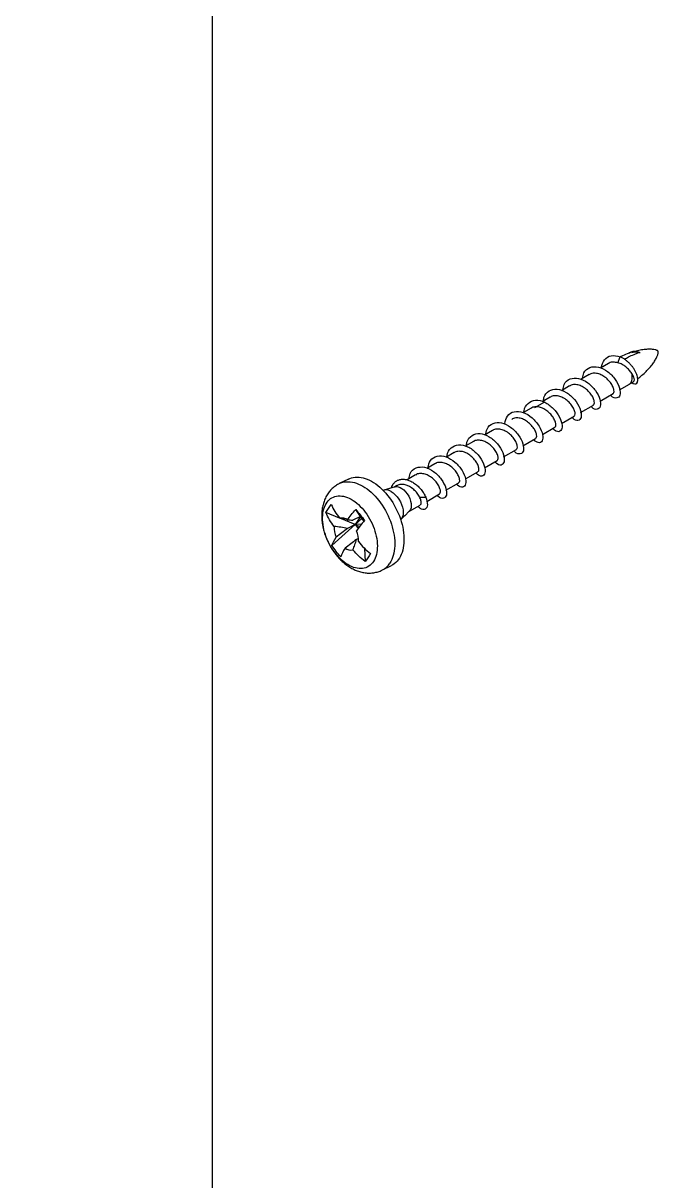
# Model space of a CAD drawing. Extents: x 7948 to 8542, y -4601 to -4181.
# Drawn here: x 8469.65 to 8483.53, y -4329.57 to -4304.31 of the extents above; entities that cross this region are included whole.
import ezdxf

# ---------------------------------------------------------------- set-up
doc = ezdxf.new("R2010")
doc.units = 0
doc.header["$LTSCALE"] = 7
doc.header["$MEASUREMENT"] = 0
doc.layers.get('0').update_dxf_attribs({"color": 2, "linetype": 'CONTINUOUS'})
doc.styles.add('ROMANS', font='romans')
doc.dimstyles.new('A-3', dxfattribs={"dimscale": 0, "dimtxt": 2.8, "dimasz": 2, "dimexe": 0.7, "dimexo": 0.5, "dimgap": 1, "dimtad": 1, "dimdec": 4, "dimdsep": 46, "dimtxsty": 'ROMANS', "dimcen": 0, "dimclrd": 3, "dimclre": 3, "dimclrt": 2, "dimadec": 4, "dimazin": 2, "dimtfac": 1, "dimtdec": 4, "dimtmove": 0, "dimatfit": 0, "dimfxl": 0, "dimarcsym": 0})

msp = doc.modelspace()

# ---------------------------------------------------------------- linework, layer by layer
at = {"color": 7, "linetype": 'Continuous'}
for p, q in [((8482.63514, -4311.71951), (8482.68245, -4311.5873)), ((8482.42742, -4311.73445), (8482.25333, -4311.83495)), ((8482.00731, -4311.97698), (8481.83254, -4312.07787)), ((8481.57875, -4312.22527), (8481.39982, -4312.32857)), ((8482.24883, -4312.55451), (8482.5278, -4312.39346)), ((8482.67153, -4312.31049), (8482.88499, -4312.18726)), ((8481.03319, -4312.57712), (8480.81421, -4312.70354)), ((8481.15866, -4312.46779), (8480.98235, -4312.56957)), ((8481.82032, -4312.80278), (8482.09929, -4312.64174)), ((8480.73857, -4312.7103), (8480.57153, -4312.80673)), ((8481.40257, -4313.04394), (8481.67912, -4312.8843)), ((8480.98807, -4313.28323), (8481.25906, -4313.12679)), ((8479.89823, -4313.19542), (8479.71965, -4313.29851)), ((8480.56159, -4313.52943), (8480.83892, -4313.36933)), ((8479.47816, -4313.43792), (8479.30239, -4313.53939)), ((8480.13972, -4313.77297), (8480.41871, -4313.61191)), ((8479.058, -4313.68047), (8478.8907, -4313.77706)), ((8479.72234, -4314.01392), (8479.99852, -4313.85448)), ((8478.21783, -4314.16549), (8478.03219, -4314.27267)), ((8478.63786, -4313.92301), (8478.46252, -4314.02424)), ((8479.30799, -4314.25312), (8479.57864, -4314.09687)), ((8476.75059, -4314.25595), (8476.5493, -4314.35659)), ((8477.81017, -4314.40083), (8477.75892, -4314.43042)), ((8478.88092, -4314.49966), (8479.15837, -4314.33949)), ((8477.77189, -4314.42679), (8477.52529, -4314.49578)), ((8478.30469, -4314.6526), (8478.43972, -4314.64863)), ((8478.45941, -4314.74299), (8478.73821, -4314.58205)), ((8477.01463, -4315.0725), (8476.91059, -4314.91887)), ((8478.06936, -4314.96817), (8478.31808, -4314.82458)), ((8476.5577, -4315.11134), (8476.26033, -4314.98917)), ((8476.89756, -4315.25096), (8476.56244, -4315.11328)), ((8477.01463, -4315.0725), (8476.84753, -4315.15605)), ((8477.01463, -4315.0725), (8476.89756, -4315.25096)), ((8476.89756, -4315.25096), (8477.04497, -4315.1173)), ((8477.09441, -4315.1719), (8477.01463, -4315.0725)), ((8477.01463, -4315.0725), (8477.09262, -4315.17395)), ((8477.04497, -4315.1173), (8477.01463, -4315.0725)), ((8477.09148, -4315.17525), (8477.04497, -4315.1173)), ((8477.89592, -4315.1378), (8477.97685, -4315.05864)), ((8477.98428, -4315.04963), (8477.96266, -4315.07252)), ((8477.98428, -4315.04963), (8477.97437, -4315.05583)), ((8477.97875, -4315.05679), (8478.07898, -4314.95875)), ((8476.392, -4315.70938), (8476.89756, -4315.25096)), ((8476.89756, -4315.25096), (8476.73046, -4315.33451)), ((8477.03309, -4315.2438), (8476.89756, -4315.25096)), ((8476.89756, -4315.25096), (8476.96364, -4315.33329)), ((8476.89756, -4315.25096), (8476.99538, -4315.29115)), ((8476.96731, -4315.55454), (8476.92431, -4315.57604)), ((8477.10497, -4315.77035), (8477.11905, -4316.05906)), ((8477.49148, -4316.24103), (8477.69277, -4316.14039))]:
    msp.add_line(p, q, dxfattribs=at)
at = {"color": 1, "ltscale": 0.5}
msp.add_lwpolyline([(8473.78485, -4253.19964), (8524.75248, -4253.19964), (8524.75248, -4364.98281), (8473.78485, -4364.98281)], close=True, dxfattribs=at)
at = {"color": 8, "linetype": 'Continuous', "flags": 128}
msp.add_lwpolyline([(8476.54924, -4314.35662), (8476.55023, -4314.35613), (8476.58689, -4314.34019), (8476.62523, -4314.32797), (8476.6651, -4314.3195), (8476.70634, -4314.31482), (8476.7488, -4314.31395), (8476.7923, -4314.31689), (8476.83669, -4314.32362), (8476.88179, -4314.33413), (8476.92743, -4314.34837), (8476.97343, -4314.36629), (8477.01961, -4314.38782), (8477.06579, -4314.41287), (8477.11179, -4314.44135), (8477.15744, -4314.47315), (8477.20257, -4314.50814), (8477.24698, -4314.54618), (8477.29052, -4314.58715), (8477.33302, -4314.63086), (8477.3743, -4314.67716), (8477.41422, -4314.72586), (8477.45261, -4314.77678), (8477.48933, -4314.82972), (8477.52424, -4314.88448), (8477.5572, -4314.94083), (8477.58808, -4314.99858), (8477.61676, -4315.05748), (8477.64314, -4315.11732), (8477.6671, -4315.17786), (8477.68857, -4315.23886), (8477.70745, -4315.3001), (8477.72367, -4315.36134), (8477.73717, -4315.42233), (8477.7479, -4315.48285), (8477.75581, -4315.54265), (8477.76088, -4315.60151), (8477.76309, -4315.6592), (8477.76242, -4315.71549), (8477.75888, -4315.77017), (8477.75248, -4315.82303), (8477.74325, -4315.87386), (8477.73122, -4315.92247), (8477.71644, -4315.96866), (8477.69897, -4316.01226), (8477.67888, -4316.0531), (8477.65624, -4316.09103)], dxfattribs=at)
at = {"color": 7, "linetype": 'Continuous', "flags": 128}
for points in [[(8476.75059, -4314.25595), (8476.77886, -4314.24319), (8476.81679, -4314.23003), (8476.85629, -4314.22062), (8476.8972, -4314.21499), (8476.93937, -4314.21317), (8476.98263, -4314.21515), (8477.02682, -4314.22094), (8477.07176, -4314.23051), (8477.11727, -4314.24382), (8477.1632, -4314.26083), (8477.20935, -4314.28146), (8477.25554, -4314.30564), (8477.30161, -4314.33327), (8477.34737, -4314.36425), (8477.39264, -4314.39845), (8477.43725, -4314.43575), (8477.48102, -4314.476), (8477.5238, -4314.51904), (8477.5654, -4314.56471), (8477.60567, -4314.61283)], [(8477.77189, -4314.42679), (8477.79979, -4314.42255), (8477.83819, -4314.42633), (8477.87892, -4314.44013), (8477.92049, -4314.46347), (8477.96143, -4314.49551), (8478.00026, -4314.53509), (8478.0356, -4314.5808), (8478.06616, -4314.631), (8478.09087, -4314.68388), (8478.10882, -4314.73756), (8478.11938, -4314.79009), (8478.12216, -4314.83961), (8478.11708, -4314.88433), (8478.1043, -4314.92264), (8478.08429, -4314.95319), (8478.07898, -4314.95875)], [(8477.29653, -4316.05482), (8477.27398, -4316.08582), (8477.24909, -4316.11363), (8477.22198, -4316.13813), (8477.1928, -4316.15919), (8477.16166, -4316.1767), (8477.12873, -4316.1906), (8477.09416, -4316.20081), (8477.05811, -4316.20729), (8477.02075, -4316.20999), (8476.98227, -4316.20892), (8476.94285, -4316.20407), (8476.90268, -4316.19547), (8476.86193, -4316.18316), (8476.82083, -4316.1672), (8476.77954, -4316.14766), (8476.73828, -4316.12464), (8476.69724, -4316.09824), (8476.65662, -4316.0686), (8476.6166, -4316.03585), (8476.57739, -4316.00015), (8476.53916, -4315.96167), (8476.5021, -4315.9206), (8476.46638, -4315.87712), (8476.43218, -4315.83145), (8476.39966, -4315.7838), (8476.36898, -4315.73441), (8476.34027, -4315.6835), (8476.31368, -4315.63132), (8476.28933, -4315.57812), (8476.26735, -4315.52415), (8476.24782, -4315.46966), (8476.23086, -4315.41493), (8476.21653, -4315.3602), (8476.20491, -4315.30575), (8476.19605, -4315.25182), (8476.18999, -4315.19868), (8476.18677, -4315.14658), (8476.18639, -4315.09576), (8476.18887, -4315.04648), (8476.19418, -4314.99896), (8476.20231, -4314.95343), (8476.21321, -4314.91011), (8476.22683, -4314.8692), (8476.24311, -4314.83091), (8476.26197, -4314.7954), (8476.28331, -4314.76286), (8476.30705, -4314.73343), (8476.33306, -4314.70726), (8476.36123, -4314.68447), (8476.39141, -4314.66517), (8476.42346, -4314.64946), (8476.45723, -4314.63739), (8476.49256, -4314.62905), (8476.52929, -4314.62445), (8476.56722, -4314.62364), (8476.6062, -4314.6266), (8476.64602, -4314.63333), (8476.6865, -4314.64379), (8476.72745, -4314.65793), (8476.76868, -4314.6757), (8476.80997, -4314.69699), (8476.85115, -4314.72171), (8476.892, -4314.74975), (8476.93235, -4314.78096), (8476.97199, -4314.81521), (8477.01073, -4314.85232), (8477.0484, -4314.89212), (8477.08481, -4314.93442), (8477.11978, -4314.97902), (8477.15316, -4315.02571), (8477.18479, -4315.07426), (8477.2145, -4315.12444), (8477.24217, -4315.17601), (8477.26765, -4315.22874), (8477.29083, -4315.28235), (8477.3116, -4315.33661), (8477.32985, -4315.39126), (8477.34551, -4315.44602), (8477.35849, -4315.50064), (8477.36874, -4315.55487), (8477.3762, -4315.60843), (8477.38084, -4315.66108), (8477.38264, -4315.71257), (8477.38159, -4315.76265), (8477.3777, -4315.81108), (8477.37097, -4315.85763), (8477.36146, -4315.90209), (8477.34919, -4315.94422), (8477.33423, -4315.98385), (8477.31665, -4316.02077), (8477.29653, -4316.05482)], [(8477.60567, -4314.61283), (8477.64446, -4314.66321), (8477.68161, -4314.71567), (8477.71698, -4314.76999), (8477.75044, -4314.82596), (8477.78185, -4314.88338), (8477.8111, -4314.94201), (8477.83806, -4315.00164), (8477.86264, -4315.06203), (8477.88474, -4315.12294), (8477.90427, -4315.18414), (8477.92116, -4315.2454), (8477.93535, -4315.30648), (8477.94678, -4315.36713), (8477.9554, -4315.42714), (8477.96118, -4315.48625), (8477.9641, -4315.54426), (8477.96415, -4315.60092), (8477.96132, -4315.65602), (8477.95564, -4315.70936), (8477.94711, -4315.76071), (8477.93578, -4315.80989), (8477.92169, -4315.85671), (8477.90488, -4315.90097), (8477.88544, -4315.94252), (8477.86343, -4315.98119), (8477.83893, -4316.01682), (8477.81204, -4316.04929), (8477.78288, -4316.07847), (8477.75154, -4316.10424), (8477.71815, -4316.12651), (8477.69277, -4316.14039)], [(8477.68319, -4314.52666), (8477.7292, -4314.55787), (8477.77381, -4314.59743), (8477.81567, -4314.64413), (8477.8535, -4314.69656), (8477.88615, -4314.75312), (8477.91264, -4314.8121), (8477.93216, -4314.8717), (8477.94412, -4314.93011), (8477.94814, -4314.98557), (8477.94412, -4315.03637), (8477.93216, -4315.08098), (8477.91264, -4315.11805), (8477.88615, -4315.14645)]]:
    msp.add_lwpolyline(points, dxfattribs=at)
at = {"color": 7, "linetype": 'Continuous'}
for centre, radius, start, end in [((8477.57346, -4314.6796), 0.18823, 54.341062, 110.357902), ((8476.60657, -4315.3197), 0.21228, 54.073793, 102.992611), ((8476.94158, -4315.32017), 0.50064, 176.694652, 204.027223), ((8476.46772, -4315.59317), 0.50064, 356.694652, 24.027223), ((8476.80273, -4315.59365), 0.21228, 234.073793, 282.992611)]:
    msp.add_arc(centre, radius, start, end, dxfattribs=at)
at = {"color": 8, "linetype": 'Continuous'}
msp.add_arc((8477.29827, -4315.86333), 0.42425, 297.074058, 327.540563, dxfattribs=at)
at = {"color": 7, "linetype": 'Continuous'}
for points, knots in [([(8482.27153, -4311.82444), (8482.28891, -4311.76386), (8482.32536, -4311.63683), (8482.48205, -4311.54317), (8482.61567, -4311.5726), (8482.68245, -4311.5873)], [0, 0, 0, 0, 0.31321279, 0.65671939, 1, 1, 1, 1]), ([(8482.94049, -4312.15362), (8482.94255, -4312.15531), (8482.95539, -4312.16584), (8482.98695, -4312.17965), (8483.0308, -4312.18126), (8483.05983, -4312.15129), (8483.06996, -4312.10926), (8483.06966, -4312.05673), (8483.05376, -4311.99109), (8483.02308, -4311.9193), (8482.99099, -4311.86128), (8482.95092, -4311.80386), (8482.90473, -4311.74933), (8482.8537, -4311.69914), (8482.79916, -4311.65456), (8482.74174, -4311.61586), (8482.70221, -4311.59682), (8482.68245, -4311.5873)], [0, 0, 0, 0, 0.01057748, 0.0658573, 0.17059753, 0.28252216, 0.34144519, 0.40037624, 0.51228264, 0.57404015, 0.6357762, 0.69725338, 0.75876749, 0.81905866, 0.87935607, 0.93968722, 1, 1, 1, 1]), ([(8482.93812, -4311.49041), (8482.90386, -4311.50155), (8482.82493, -4311.5272), (8482.74178, -4311.56252), (8482.69372, -4311.58694), (8482.6877, -4311.58999)], [0, 0, 0, 0, 0.4015402, 0.92506864, 1, 1, 1, 1]), ([(8483.12152, -4311.50322), (8483.09672, -4311.49415), (8483.04287, -4311.47446), (8482.96068, -4311.47398), (8482.90079, -4311.48714), (8482.87764, -4311.5092), (8482.87485, -4311.51187)], [0, 0, 0, 0, 0.27696294, 0.60122499, 0.95184436, 1, 1, 1, 1]), ([(8482.93901, -4311.49339), (8482.95622, -4311.48773), (8483.00027, -4311.47326), (8483.05766, -4311.48225), (8483.09375, -4311.4934), (8483.09928, -4311.49511)], [0, 0, 0, 0, 0.35198006, 0.90081172, 1, 1, 1, 1]), ([(8483.51118, -4311.46729), (8483.5096, -4311.46499), (8483.50725, -4311.46156), (8483.50208, -4311.45683), (8483.49348, -4311.45079), (8483.47466, -4311.44225), (8483.43921, -4311.43258), (8483.38178, -4311.42484), (8483.30131, -4311.42285), (8483.20092, -4311.43034), (8483.09108, -4311.44768), (8483.01645, -4311.46776), (8482.9801, -4311.47754)], [0, 0, 0, 0, 0.01277671, 0.01904438, 0.03465619, 0.06818073, 0.1344054, 0.24281953, 0.39457691, 0.58249875, 0.79667525, 1, 1, 1, 1]), ([(8483.06792, -4312.06594), (8483.09877, -4312.04217), (8483.16209, -4311.99335), (8483.24905, -4311.9127), (8483.32802, -4311.82868), (8483.39451, -4311.74553), (8483.44741, -4311.66662), (8483.48558, -4311.59593), (8483.5075, -4311.54091), (8483.51564, -4311.50543), (8483.51644, -4311.48738), (8483.51539, -4311.47859), (8483.51379, -4311.47244), (8483.51203, -4311.46898), (8483.51118, -4311.46729)], [0, 0, 0, 0, 0.1494963, 0.30691949, 0.45651099, 0.59598338, 0.72213327, 0.8306135, 0.91604398, 0.96077826, 0.9780479, 0.98725725, 0.99379235, 1, 1, 1, 1]), ([(8481.86, -4312.06201), (8481.86779, -4312.01848), (8481.88823, -4311.90425), (8482.0179, -4311.8043), (8482.20899, -4311.7954), (8482.41604, -4311.89991), (8482.58669, -4312.08021), (8482.68458, -4312.28017), (8482.6916, -4312.44112), (8482.61718, -4312.50043), (8482.52598, -4312.48604), (8482.48006, -4312.42887), (8482.47576, -4312.42351)], [0, 0, 0, 0, 0.07061139, 0.18528811, 0.29994979, 0.41461143, 0.52928794, 0.64398785, 0.75870691, 0.87342666, 0.98812602, 1, 1, 1, 1]), ([(8482.63514, -4311.71951), (8482.60182, -4311.71271), (8482.53517, -4311.69911), (8482.46361, -4311.7099), (8482.43461, -4311.73301), (8482.42927, -4311.73727)], [0, 0, 0, 0, 0.44922758, 0.89856748, 1, 1, 1, 1]), ([(8482.93623, -4311.95119), (8482.92052, -4311.92692), (8482.90192, -4311.90281), (8482.8589, -4311.85512), (8482.83481, -4311.832), (8482.78275, -4311.79018), (8482.75438, -4311.77124), (8482.6962, -4311.74034), (8482.66567, -4311.72795), (8482.63514, -4311.71951)], [0, 0, 0, 0, 0.25, 0.25, 0.5, 0.5, 0.75, 0.75, 1, 1, 1, 1]), ([(8481.43196, -4312.31002), (8481.43886, -4312.26862), (8481.45764, -4312.15604), (8481.5839, -4312.0542), (8481.77404, -4312.04253), (8481.98144, -4312.14345), (8482.15412, -4312.32228), (8482.25389, -4312.52244), (8482.2643, -4312.68546), (8482.19196, -4312.74893), (8482.10058, -4312.73548), (8482.05343, -4312.67788), (8482.04805, -4312.67131)], [0, 0, 0, 0, 0.06681107, 0.18170436, 0.29652457, 0.4111895, 0.52610971, 0.64088548, 0.75556063, 0.87049518, 0.98524151, 1, 1, 1, 1]), ([(8482.52596, -4312.39065), (8482.5336, -4312.38521), (8482.55111, -4312.37276), (8482.55166, -4312.31699), (8482.52716, -4312.23996), (8482.47516, -4312.15217), (8482.39953, -4312.06771), (8482.30973, -4312.00041), (8482.21165, -4311.95588), (8482.11503, -4311.9433), (8482.0435, -4311.95234), (8482.01448, -4311.97552), (8482.00915, -4311.97979)], [0, 0, 0, 0, 0.08694604, 0.19923424, 0.31150434, 0.42380544, 0.53606493, 0.64836, 0.7501656, 0.86242358, 0.97470963, 1, 1, 1, 1]), ([(8482.88588, -4312.1865), (8482.90292, -4312.17656), (8482.93197, -4312.1596), (8482.9605, -4312.14073), (8482.97231, -4312.13293)], [0, 0, 0, 0, 0.58637698, 1, 1, 1, 1]), ([(8482.93623, -4311.95119), (8482.95162, -4311.97883), (8482.9824, -4312.0341), (8482.9912, -4312.09638), (8482.98585, -4312.13035), (8482.97283, -4312.1314), (8482.97152, -4312.13151)], [0, 0, 0, 0, 0.32190428, 0.64364004, 0.96402224, 1, 1, 1, 1]), ([(8481.00779, -4312.57526), (8481.0101, -4312.54237), (8481.01763, -4312.43519), (8481.12334, -4312.31829), (8481.30178, -4312.27619), (8481.51049, -4312.35166), (8481.69601, -4312.51493), (8481.81681, -4312.71596), (8481.85001, -4312.89352), (8481.79647, -4312.98592), (8481.70482, -4312.98867), (8481.64683, -4312.92736), (8481.63189, -4312.91156)], [0, 0, 0, 0, 0.05037581, 0.16412947, 0.27800492, 0.39161297, 0.50540206, 0.6192401, 0.73284182, 0.84666001, 0.96047705, 1, 1, 1, 1]), ([(8482.09744, -4312.63892), (8482.10514, -4312.63345), (8482.12276, -4312.62091), (8482.1229, -4312.56548), (8482.0989, -4312.48801), (8482.04645, -4312.40067), (8481.97116, -4312.31586), (8481.88119, -4312.24874), (8481.78314, -4312.20422), (8481.68676, -4312.19147), (8481.61496, -4312.20066), (8481.58598, -4312.22382), (8481.58061, -4312.22811)], [0, 0, 0, 0, 0.08697373, 0.19918435, 0.3115413, 0.42371539, 0.53609024, 0.64829515, 0.75013427, 0.86228585, 0.97448407, 1, 1, 1, 1]), ([(8480.58398, -4312.79955), (8480.58403, -4312.79032), (8480.58448, -4312.70562), (8480.66894, -4312.5905), (8480.83066, -4312.51707), (8481.0383, -4312.56563), (8481.23347, -4312.71017), (8481.37414, -4312.90773), (8481.43003, -4313.09672), (8481.39704, -4313.21489), (8481.30734, -4313.23881), (8481.23786, -4313.17687), (8481.21209, -4313.1539)], [0, 0, 0, 0, 0.014016831, 0.128695961, 0.243615263, 0.358318019, 0.473020563, 0.587939077, 0.702618854, 0.817347985, 0.932263689, 1, 1, 1, 1]), ([(8481.67726, -4312.88146), (8481.68495, -4312.87601), (8481.70256, -4312.86353), (8481.70297, -4312.80792), (8481.67857, -4312.73089), (8481.62667, -4312.64302), (8481.55089, -4312.55877), (8481.4613, -4312.49113), (8481.36295, -4312.44683), (8481.26653, -4312.43403), (8481.1949, -4312.44315), (8481.16587, -4312.46633), (8481.16051, -4312.47061)], [0, 0, 0, 0, 0.086841734, 0.199058386, 0.311357748, 0.42364807, 0.535865999, 0.648224284, 0.750153378, 0.862360194, 0.974575915, 1, 1, 1, 1]), ([(8480.16486, -4313.0415), (8480.18032, -4312.98368), (8480.21385, -4312.85832), (8480.36546, -4312.76755), (8480.56453, -4312.78525), (8480.76757, -4312.90917), (8480.92585, -4313.0987), (8481.00436, -4313.29577), (8480.99304, -4313.43661), (8480.90761, -4313.48647), (8480.82553, -4313.42704), (8480.78712, -4313.39923)], [0, 0, 0, 0, 0.09807406, 0.21260274, 0.32707903, 0.44137352, 0.55592179, 0.67036927, 0.7846745, 0.89923832, 1, 1, 1, 1]), ([(8481.25723, -4313.12399), (8481.26481, -4313.11858), (8481.28219, -4313.10619), (8481.28303, -4313.05017), (8481.25825, -4312.97334), (8481.20638, -4312.8854), (8481.13069, -4312.80099), (8481.04085, -4312.73379), (8480.9429, -4312.6891), (8480.846, -4312.67676), (8480.77468, -4312.68567), (8480.74568, -4312.70886), (8480.74039, -4312.71309)], [0, 0, 0, 0, 0.08702315, 0.19938781, 0.31156425, 0.42393789, 0.53614907, 0.64845353, 0.75019814, 0.86259415, 0.97496133, 1, 1, 1, 1]), ([(8479.74496, -4313.30716), (8479.7528, -4313.25658), (8479.77177, -4313.13431), (8479.90122, -4313.02478), (8480.09147, -4313.01192), (8480.29873, -4313.1124), (8480.47222, -4313.29022), (8480.57303, -4313.49083), (8480.58374, -4313.65395), (8480.51269, -4313.71915), (8480.42103, -4313.70638), (8480.37343, -4313.64837), (8480.36768, -4313.64137)], [0, 0, 0, 0, 0.07979487, 0.19285625, 0.30605408, 0.41898801, 0.53207231, 0.64525965, 0.75819686, 0.87130238, 0.98446843, 1, 1, 1, 1]), ([(8480.83709, -4313.36654), (8480.84474, -4313.36107), (8480.86225, -4313.34857), (8480.86261, -4313.29291), (8480.8384, -4313.21555), (8480.78596, -4313.12818), (8480.71071, -4313.04331), (8480.62062, -4312.97642), (8480.52279, -4312.93171), (8480.42618, -4312.91918), (8480.35454, -4312.92826), (8480.32556, -4312.95143), (8480.32022, -4312.95569)], [0, 0, 0, 0, 0.08709832, 0.19938543, 0.31167919, 0.42388698, 0.53624546, 0.64841938, 0.75014529, 0.86237545, 0.97465492, 1, 1, 1, 1]), ([(8479.32741, -4313.5448), (8479.32963, -4313.51277), (8479.33697, -4313.40682), (8479.44131, -4313.28877), (8479.61905, -4313.24717), (8479.82856, -4313.31887), (8480.01223, -4313.48381), (8480.13708, -4313.68412), (8480.16803, -4313.86097), (8480.11771, -4313.95656), (8480.02521, -4313.95938), (8479.96674, -4313.8978), (8479.95142, -4313.88167)], [0, 0, 0, 0, 0.04913088, 0.16251486, 0.2767745, 0.3900472, 0.50436003, 0.61769079, 0.73172729, 0.84533672, 0.95948432, 1, 1, 1, 1]), ([(8479.99667, -4313.85166), (8480.00429, -4313.84625), (8480.02175, -4313.83385), (8480.02304, -4313.77754), (8479.99811, -4313.70096), (8479.9457, -4313.61377), (8479.87085, -4313.52838), (8479.78074, -4313.4614), (8479.6823, -4313.41735), (8479.5863, -4313.40409), (8479.51478, -4313.41317), (8479.48553, -4313.4364), (8479.48002, -4313.44078)], [0, 0, 0, 0, 0.08697258, 0.19918654, 0.31111119, 0.42358608, 0.53602382, 0.64795261, 0.75014801, 0.86207282, 0.97402139, 1, 1, 1, 1]), ([(8480.41686, -4313.60907), (8480.42457, -4313.60361), (8480.44224, -4313.59108), (8480.44242, -4313.53566), (8480.41832, -4313.45836), (8480.36613, -4313.37076), (8480.29056, -4313.28628), (8480.20085, -4313.21878), (8480.10254, -4313.17447), (8480.00625, -4313.16159), (8479.93447, -4313.17079), (8479.90546, -4313.19396), (8479.90008, -4313.19826)], [0, 0, 0, 0, 0.08684979, 0.19902741, 0.31139583, 0.42361596, 0.53591566, 0.64821026, 0.75015145, 0.86229219, 0.97446252, 1, 1, 1, 1]), ([(8478.90292, -4313.77), (8478.90293, -4313.76136), (8478.90297, -4313.67706), (8478.98717, -4313.56209), (8479.14814, -4313.48756), (8479.35575, -4313.53415), (8479.551, -4313.67879), (8479.69222, -4313.87556), (8479.75019, -4314.06591), (8479.71696, -4314.18396), (8479.62726, -4314.20873), (8479.55743, -4314.14722), (8479.53131, -4314.1242)], [0, 0, 0, 0, 0.01310234, 0.12783371, 0.24258426, 0.35727188, 0.47216426, 0.58660921, 0.7015655, 0.81607457, 0.93118661, 1, 1, 1, 1]), ([(8479.5768, -4314.09406), (8479.58427, -4314.08876), (8479.60146, -4314.07657), (8479.60217, -4314.02093), (8479.57815, -4313.94352), (8479.52605, -4313.85599), (8479.45049, -4313.77159), (8479.36067, -4313.70404), (8479.26245, -4313.65939), (8479.1657, -4313.64681), (8479.09419, -4313.65584), (8479.06517, -4313.67902), (8479.05984, -4313.68328)], [0, 0, 0, 0, 0.08645086, 0.19904214, 0.3112802, 0.42336242, 0.53566216, 0.64800325, 0.75017677, 0.86243918, 0.97472557, 1, 1, 1, 1]), ([(8478.48467, -4314.01145), (8478.4997, -4313.95423), (8478.53248, -4313.82936), (8478.68334, -4313.73883), (8478.88179, -4313.75422), (8479.08514, -4313.87764), (8479.24376, -4314.0667), (8479.32393, -4314.26424), (8479.31307, -4314.406), (8479.22768, -4314.45632), (8479.14511, -4314.39746), (8479.10611, -4314.36966)], [0, 0, 0, 0, 0.09673345, 0.21112376, 0.3254921, 0.43989549, 0.55430704, 0.66874569, 0.78318476, 0.89759621, 1, 1, 1, 1]), ([(8479.15653, -4314.33669), (8479.16417, -4314.33125), (8479.18165, -4314.31879), (8479.18218, -4314.26303), (8479.15777, -4314.18588), (8479.10559, -4314.09826), (8479.0301, -4314.01363), (8478.94019, -4313.94649), (8478.84221, -4313.90187), (8478.74553, -4313.88936), (8478.67401, -4313.89839), (8478.64502, -4313.92157), (8478.6397, -4313.92582)], [0, 0, 0, 0, 0.08700898, 0.1993088, 0.31157183, 0.42385178, 0.53615154, 0.64841647, 0.75016157, 0.86247008, 0.97477074, 1, 1, 1, 1]), ([(8478.07085, -4314.25034), (8478.07718, -4314.21008), (8478.09473, -4314.09836), (8478.22011, -4313.99731), (8478.40854, -4313.98093), (8478.61632, -4314.081), (8478.78983, -4314.25846), (8478.89204, -4314.45896), (8478.90372, -4314.62309), (8478.83298, -4314.6887), (8478.74159, -4314.67713), (8478.69349, -4314.6189), (8478.68731, -4314.61143)], [0, 0, 0, 0, 0.06466334, 0.17943037, 0.29420375, 0.40908133, 0.52384134, 0.6386677, 0.75344239, 0.86824702, 0.98308949, 1, 1, 1, 1]), ([(8478.73637, -4314.57923), (8478.74404, -4314.57377), (8478.76161, -4314.56126), (8478.76199, -4314.50561), (8478.73764, -4314.42842), (8478.68545, -4314.34079), (8478.60996, -4314.25618), (8478.52009, -4314.18899), (8478.42207, -4314.1444), (8478.32525, -4314.13198), (8478.25392, -4314.14088), (8478.22494, -4314.16406), (8478.21966, -4314.16828)], [0, 0, 0, 0, 0.08702207, 0.19928744, 0.31158608, 0.42387447, 0.53616798, 0.64842422, 0.75019966, 0.86255909, 0.9749231, 1, 1, 1, 1]), ([(8476.54939, -4314.35701), (8476.54414, -4314.35952), (8476.52452, -4314.36887), (8476.49215, -4314.38847), (8476.45248, -4314.41574), (8476.41477, -4314.44647), (8476.37903, -4314.48032), (8476.34548, -4314.51735), (8476.31425, -4314.5575), (8476.28551, -4314.60077), (8476.25942, -4314.64714), (8476.23702, -4314.69478), (8476.21815, -4314.74319), (8476.20261, -4314.79185), (8476.18984, -4314.84228), (8476.1799, -4314.89424), (8476.17282, -4314.94751), (8476.16862, -4315.00182), (8476.16726, -4315.05691), (8476.16871, -4315.1125), (8476.17288, -4315.16834), (8476.17967, -4315.22419), (8476.18898, -4315.2798), (8476.20067, -4315.3349), (8476.21455, -4315.38913), (8476.23031, -4315.44182), (8476.24741, -4315.49198), (8476.26395, -4315.53536), (8476.27973, -4315.57334), (8476.29619, -4315.61053), (8476.30883, -4315.63641), (8476.31596, -4315.65101)], [0, 0, 0, 0, 0.01253585, 0.0468434, 0.08140521, 0.11630772, 0.15164618, 0.18752137, 0.22403895, 0.2613077, 0.29943598, 0.33852569, 0.3743099, 0.4106105, 0.44737731, 0.48453555, 0.52198947, 0.5596326, 0.59735888, 0.63507133, 0.67266281, 0.71006946, 0.74722914, 0.78406454, 0.8204477, 0.85611063, 0.89035621, 0.92235483, 0.94505609, 0.96900323, 1, 1, 1, 1]), ([(8477.68999, -4314.4497), (8477.69642, -4314.43128), (8477.71165, -4314.38766), (8477.75221, -4314.3336), (8477.80817, -4314.2896), (8477.87518, -4314.2635), (8477.95047, -4314.25615), (8478.03151, -4314.26938), (8478.11447, -4314.30124), (8478.19611, -4314.34947), (8478.27292, -4314.41238), (8478.34083, -4314.48631), (8478.39912, -4314.56691), (8478.42615, -4314.62132), (8478.43972, -4314.64863)], [0, 0, 0, 0, 0.05973938, 0.1414129, 0.22400198, 0.30741849, 0.39139123, 0.47609531, 0.56169913, 0.64791764, 0.73468686, 0.82236326, 0.91086005, 1, 1, 1, 1]), ([(8478.30469, -4314.6526), (8478.28845, -4314.62359), (8478.25596, -4314.56556), (8478.17764, -4314.48215), (8478.09396, -4314.42174), (8478.00439, -4314.38165), (8477.91578, -4314.36877), (8477.84602, -4314.3767), (8477.81757, -4314.39935), (8477.81205, -4314.40373)], [0, 0, 0, 0, 0.16718846, 0.33440957, 0.50182736, 0.62497601, 0.79239591, 0.95977052, 1, 1, 1, 1]), ([(8478.43972, -4314.64863), (8478.4576, -4314.70982), (8478.49338, -4314.83221), (8478.4358, -4314.92449), (8478.34585, -4314.9299), (8478.28682, -4314.86831), (8478.27097, -4314.85178)], [0, 0, 0, 0, 0.29690389, 0.59396191, 0.89097137, 1, 1, 1, 1]), ([(8478.31624, -4314.82176), (8478.3239, -4314.81632), (8478.34146, -4314.80384), (8478.34179, -4314.74815), (8478.32427, -4314.6916), (8478.30749, -4314.65818), (8478.30469, -4314.6526)], [0, 0, 0, 0, 0.26032466, 0.59647433, 0.93266722, 1, 1, 1, 1]), ([(8476.6963, -4315.13026), (8476.67449, -4315.12728), (8476.62861, -4315.12099), (8476.58285, -4315.11565), (8476.55884, -4315.11285)], [0, 0, 0, 0, 0.47517804, 1, 1, 1, 1]), ([(8476.73112, -4315.1478), (8476.75197, -4315.14782), (8476.77247, -4315.14817), (8476.81188, -4315.15035), (8476.83093, -4315.15205), (8476.84753, -4315.15605)], [0, 0, 0, 0, 0.5, 0.5, 1, 1, 1, 1]), ([(8476.73046, -4315.33451), (8476.68198, -4315.32404), (8476.63382, -4315.31644), (8476.53767, -4315.30274), (8476.4897, -4315.29683), (8476.44177, -4315.29131)], [0, 0, 0, 0, 0.5, 0.5, 1, 1, 1, 1]), ([(8476.73046, -4315.33451), (8476.68985, -4315.3671), (8476.64888, -4315.39881), (8476.56675, -4315.46177), (8476.52556, -4315.49296), (8476.48432, -4315.52402)], [0, 0, 0, 0, 0.5, 0.5, 1, 1, 1, 1]), ([(8476.31596, -4315.65101), (8476.32553, -4315.6696), (8476.33902, -4315.69583), (8476.36056, -4315.73383), (8476.37976, -4315.76607), (8476.40377, -4315.80377), (8476.43018, -4315.84248), (8476.45912, -4315.88198), (8476.49031, -4315.92152), (8476.52359, -4315.96061), (8476.55883, -4315.99886), (8476.5959, -4316.03595), (8476.63471, -4316.0716), (8476.67515, -4316.10554), (8476.71712, -4316.13755), (8476.7605, -4316.16738), (8476.80513, -4316.19482), (8476.85087, -4316.21967), (8476.89754, -4316.24173), (8476.94496, -4316.26084), (8476.99294, -4316.27686), (8477.04128, -4316.2897), (8477.08981, -4316.29926), (8477.13834, -4316.3055), (8477.18671, -4316.30837), (8477.23477, -4316.30786), (8477.28235, -4316.30395), (8477.32929, -4316.29662), (8477.37545, -4316.28593), (8477.42059, -4316.27171), (8477.45931, -4316.25675), (8477.48225, -4316.2452), (8477.49111, -4316.24075)], [0, 0, 0, 0, 0.03988782, 0.05626976, 0.083431, 0.11165138, 0.14194204, 0.17357053, 0.2062515, 0.23976042, 0.27394113, 0.30867843, 0.3438825, 0.37947719, 0.41539128, 0.45154196, 0.48783792, 0.52418946, 0.56050363, 0.59669084, 0.63267268, 0.6683892, 0.7038037, 0.73890412, 0.7737013, 0.8082253, 0.84252105, 0.8766443, 0.91065848, 0.94463254, 0.97863981, 1, 1, 1, 1]), ([(8476.92431, -4315.57604), (8476.88371, -4315.60863), (8476.84274, -4315.64034), (8476.7606, -4315.7033), (8476.71941, -4315.73448), (8476.67817, -4315.76555)], [0, 0, 0, 0, 0.5, 0.5, 1, 1, 1, 1]), ([(8476.85046, -4315.8005), (8476.86461, -4315.76394), (8476.87833, -4315.72718), (8476.90373, -4315.65271), (8476.91559, -4315.6151), (8476.92431, -4315.57604)], [0, 0, 0, 0, 0.5, 0.5, 1, 1, 1, 1])]:
    msp.add_open_spline(points, degree=3, knots=knots, dxfattribs=at)
at = {"color": 8, "linetype": 'Continuous'}
for points, knots in [([(8482.77576, -4311.64033), (8482.80525, -4311.62419), (8482.8761, -4311.58543), (8482.9843, -4311.53661), (8483.06211, -4311.50852), (8483.09928, -4311.49511)], [0, 0, 0, 0, 0.27147871, 0.65208074, 1, 1, 1, 1]), ([(8482.88406, -4312.18575), (8482.89297, -4312.18037), (8482.91417, -4312.16759), (8482.93611, -4312.13026), (8482.94941, -4312.079), (8482.95067, -4312.01815), (8482.94102, -4311.97353), (8482.9362, -4311.95122)], [0, 0, 0, 0, 0.15349006, 0.36511754, 0.57674503, 0.78837251, 1, 1, 1, 1])]:
    msp.add_open_spline(points, degree=3, knots=knots, dxfattribs=at)
at = {"color": 7, "linetype": 'Continuous'}
for points in [[(8483.12152, -4311.50322), (8483.11414, -4311.50027), (8483.10671, -4311.49755), (8483.09928, -4311.49511)], [(8476.26033, -4314.98917), (8476.29072, -4314.92614), (8476.32974, -4314.86665), (8476.3774, -4314.81071)], [(8476.3774, -4314.81071), (8476.42042, -4314.9164), (8476.4818, -4315.01686), (8476.55884, -4315.11285)], [(8476.73112, -4315.1478), (8476.77765, -4315.07687), (8476.83675, -4315.00086), (8476.91059, -4314.91887)], [(8476.91059, -4314.91887), (8476.9738, -4314.9973), (8477.03842, -4315.07781), (8477.10445, -4315.1604)], [(8476.44177, -4315.29131), (8476.36473, -4315.19532), (8476.30335, -4315.09486), (8476.26033, -4314.98917)], [(8477.10445, -4315.1604), (8477.03061, -4315.24239), (8476.97151, -4315.3184), (8476.92498, -4315.38933)], [(8476.392, -4315.70938), (8476.40616, -4315.65723), (8476.43779, -4315.59495), (8476.48432, -4315.52402)], [(8476.96753, -4315.62204), (8477.04457, -4315.71803), (8477.13342, -4315.80475), (8477.23612, -4315.88061)], [(8476.58586, -4315.95091), (8476.51439, -4315.87661), (8476.44977, -4315.7961), (8476.392, -4315.70938)], [(8476.67817, -4315.76555), (8476.63165, -4315.83647), (8476.60002, -4315.89876), (8476.58586, -4315.95091)], [(8477.11905, -4316.05906), (8477.01635, -4315.98321), (8476.9275, -4315.89649), (8476.85046, -4315.8005)], [(8477.23612, -4315.88061), (8477.19747, -4315.94777), (8477.15845, -4316.00726), (8477.11905, -4316.05906)]]:
    msp.add_open_spline(points, degree=3, dxfattribs=at)

# ---------------------------------------------------------------- leaders
msp.add_leader([(8502.16762, -4324.30983), (8465.47015, -4353.344)], dimstyle='A-3', override={"dimscale": 1, "dimasz": 3, "dimtad": 0, "dimclrd": 256, "dimarcsym": 1})

doc.saveas('drawing.dxf')
